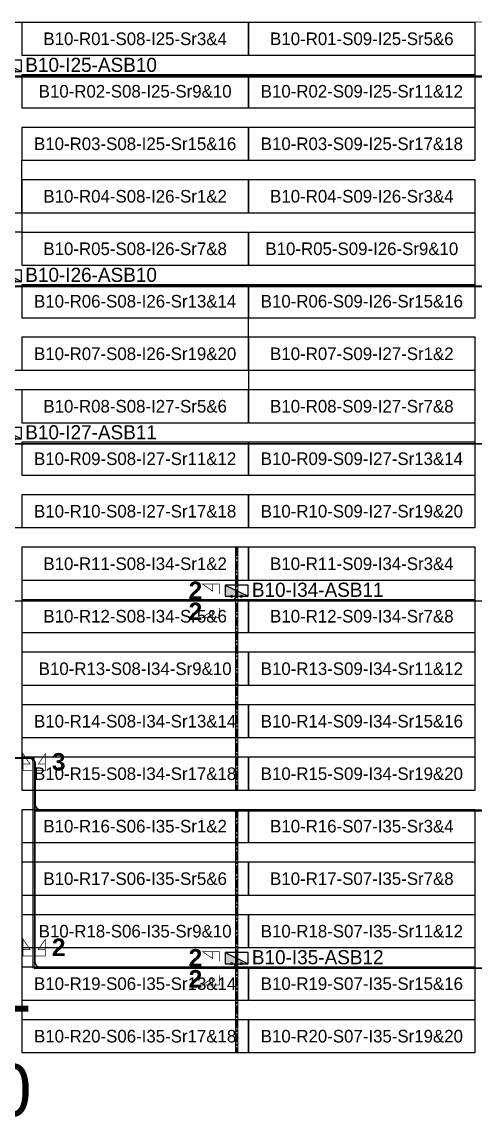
# Model space of a CAD drawing. Header units: metres. Extents: x 532643 to 533032, y 2674932 to 2675252.
# Drawn here: x 532870.2 to 532935, y 2675095.4 to 2675251.6 of the extents above; entities that cross this region are included whole.
import ezdxf
from ezdxf.enums import TextEntityAlignment as Align

# ---------------------------------------------------------------- set-up
doc = ezdxf.new("R2010")
doc.units = ezdxf.units.M
doc.header["$MEASUREMENT"] = 0
doc.linetypes.add('CENTER', pattern=[2, 1.25, -0.25, 0.25, -0.25])
doc.layers.add('Boundary-12.5 MW Block', color=6, linetype='Continuous', lineweight=9)
doc.layers.add('PILE', color=1, linetype='Continuous', lineweight=15)
for name, color, linetype in [('DC Trench BL-10', 40, 'Continuous'), ('E-Inverter Grouping', 2, 'Continuous'), ('Inverter Block-10', 7, 'Continuous'), ('LT Cable(AG) INV to LT Panel BL-10', 2, 'Continuous'), ('Messenger Wire Block-10 (Master Path)', 30, 'Continuous'), ('Messenger Wire Block-10 (MW Path)', 191, 'Continuous'), ('MMS Block Numbering', 7, 'Continuous'), ('MMS Table Block-10', 8, 'Continuous'), ('Plan Line - DC BL-10', 40, 'Continuous'), ('Section Marking BL-10', 2, 'Continuous')]:
    doc.layers.add(name, color=color, linetype=linetype)
doc.styles.add('Adani Regular', font='Adani Regular.ttf')
doc.styles.add('BoldTextStyle', font='arialbd.ttf')
doc.styles.get("Standard").update_dxf_attribs({"font": 'Adani Regular.ttf'})

# ---------------------------------------------------------------- blocks, each defined once
blk = doc.blocks.new('MMS Table (32.292 x 4.788)')
at = {"color": 0}
blk.add_lwpolyline([(0, -0.002), (0, 4.786), (32.292, 4.786), (32.292, -0.002)], close=True, dxfattribs=at)
at = {"color": 7}
blk.add_attdef('ID1', text='', height=1.8, dxfattribs=at).set_placement((16.146, 2.392), align=Align.MIDDLE_CENTER)
blk = doc.blocks.new('Inverter Block')
h = blk.add_hatch(color=0)
h.dxf.hatch_style = 1
h.paths.add_polyline_path([(-1.46, 2.27), (-1.46, 0.85), (1.46, 0.85)])
at = {"color": 0}
blk.add_lwpolyline([(1.46, 2.27), (-1.46, 2.27), (-1.46, 0.85), (1.46, 0.85)], close=True, dxfattribs=at)
blk.add_lwpolyline([(-1.46, 2.27), (1.46, 0.85)], dxfattribs=at)
at = {"layer": 'PILE'}
for centre in [(-0.61, 0.85), (0.61, 0.85)]:
    blk.add_circle(centre, 0.156, dxfattribs=at)
at = {"color": 7}
blk.add_attdef('ID', (-1.46, 3.01), '', height=1.8, dxfattribs=at)

msp = doc.modelspace()

# ---------------------------------------------------------------- linework, layer by layer
at = {"layer": 'Boundary-12.5 MW Block', "const_width": 0.05}
msp.add_lwpolyline([(532643.48, 2675251.58), (533032.08, 2675251.58), (533032.08, 2674931.79), (532643.48, 2674931.79)], close=True, dxfattribs=at)
at = {"layer": 'DC Trench BL-10', "color": 40, "const_width": 0.15}
for points in [[(532901.03, 2675176.57), (532900.73, 2675176.57), (532900.73, 2675141.79), (532901.03, 2675141.79)], [(532901.03, 2675139.07), (532900.73, 2675139.07), (532900.73, 2675104.29), (532901.03, 2675104.29)]]:
    msp.add_lwpolyline(points, close=True, dxfattribs=at)
at = {"layer": 'E-Inverter Grouping', "color": 3}
for points in [[(532934.91, 2675251.58), (532934.91, 2675231.79), (532870.12, 2675231.79), (532870.12, 2675224.29), (532837.83, 2675224.29), (532837.83, 2675251.58)], [(532934.91, 2675229.08), (532934.91, 2675209.29), (532902.52, 2675209.29), (532902.52, 2675201.79), (532837.83, 2675201.79), (532837.83, 2675221.58), (532870.22, 2675221.58), (532870.22, 2675229.08)], [(532934.91, 2675179.29), (532837.83, 2675179.29), (532837.83, 2675199.08), (532902.62, 2675199.08), (532902.62, 2675206.58), (532934.91, 2675206.58)], [(532934.91, 2675141.79), (532870.22, 2675141.79), (532870.22, 2675176.58), (532934.91, 2675176.58)], [(532934.91, 2675104.29), (532870.22, 2675104.29), (532870.22, 2675139.08), (532934.91, 2675139.08)]]:
    msp.add_lwpolyline(points, close=True, dxfattribs=at)
at = {"layer": 'LT Cable(AG) INV to LT Panel BL-10', "color": 5}
for points in [[(532833.52, 2675127.45), (532830.06, 2675127.45, -0.414214), (532829.16, 2675128.35), (532829.16, 2675131.4, 0.214019), (532828.86, 2675132.07), (532822.14, 2675138.05, -0.214019), (532821.84, 2675138.72), (532821.84, 2675140.35, -0.0289), (532821.85, 2675140.46), (532821.9, 2675140.94, 0.0289), (532821.91, 2675141.04), (532821.91, 2675242.83, -0.414214), (532822.81, 2675243.73), (532964.76, 2675243.73, 0.414214), (532965.66, 2675244.63), (532965.66, 2675245.23)], [(532833.52, 2675127.4), (532830.01, 2675127.4, -0.414214), (532829.11, 2675128.3), (532829.11, 2675131.38, 0.214019), (532828.81, 2675132.05), (532822.09, 2675138.03, -0.214019), (532821.79, 2675138.7), (532821.79, 2675140.36, -0.0289), (532821.8, 2675140.46), (532821.85, 2675140.94, 0.0289), (532821.86, 2675141.04), (532821.86, 2675212.88, -0.414214), (532822.76, 2675213.78), (532964.76, 2675213.78, 0.414214), (532965.66, 2675214.68), (532965.66, 2675215.23)], [(532831.58, 2675127.35), (532829.96, 2675127.35, -0.414214), (532829.06, 2675128.25), (532829.06, 2675131.36, 0.214019), (532828.76, 2675132.03), (532822.04, 2675138.01, -0.214019), (532821.74, 2675138.68), (532821.74, 2675140.36, -0.0289), (532821.75, 2675140.46), (532821.8, 2675140.94, 0.0289), (532821.81, 2675141.05), (532821.81, 2675190.43, -0.414214), (532822.71, 2675191.33), (532964.76, 2675191.33, 0.414214), (532965.66, 2675192.23), (532965.66, 2675192.73)], [(532831.58, 2675127.28), (532829.88, 2675127.28, -0.414214), (532828.98, 2675128.18), (532828.98, 2675131.32, 0.214019), (532828.68, 2675131.99), (532821.97, 2675137.97, -0.214019), (532821.67, 2675138.64), (532821.67, 2675140.36, -0.0289), (532821.67, 2675140.47), (532821.73, 2675140.95, 0.0289), (532821.74, 2675141.05), (532821.74, 2675168, -0.414214), (532822.64, 2675168.9), (532899.98, 2675168.9, 0.414214), (532900.88, 2675169.8), (532900.88, 2675170.23)], [(532831.58, 2675127.3), (532829.91, 2675127.3, -0.414214), (532829.01, 2675128.2), (532829.01, 2675131.33, 0.214019), (532828.71, 2675132), (532821.99, 2675137.98, -0.214019), (532821.69, 2675138.65), (532821.69, 2675140.36, -0.0289), (532821.7, 2675140.47), (532821.75, 2675140.95, 0.0289), (532821.76, 2675141.05), (532821.76, 2675167.98, -0.414214), (532822.66, 2675168.88), (532964.76, 2675168.88, 0.414214), (532965.66, 2675169.78), (532965.66, 2675170.23)], [(532829.51, 2675127.22, -0.325999), (532828.88, 2675128.08), (532828.88, 2675131.28, 0.214019), (532828.58, 2675131.95), (532821.87, 2675137.93, -0.214019), (532821.57, 2675138.6), (532821.57, 2675140.37, -0.0289), (532821.57, 2675140.47), (532821.63, 2675140.95, 0.0289), (532821.64, 2675141.06), (532821.64, 2675145.6, -0.414214), (532822.54, 2675146.5), (532871.17, 2675146.5, -0.414214), (532872.07, 2675145.6), (532872.07, 2675139.9, 0.414214), (532872.97, 2675139), (532964.76, 2675139, 0.414214), (532965.66, 2675139.9), (532965.66, 2675140.23)], [(532829.51, 2675127.25, -0.317911), (532828.91, 2675128.1), (532828.91, 2675131.29, 0.214019), (532828.61, 2675131.96), (532821.89, 2675137.94, -0.214019), (532821.59, 2675138.61), (532821.59, 2675140.37, -0.0289), (532821.6, 2675140.47), (532821.65, 2675140.95, 0.0289), (532821.66, 2675141.06), (532821.66, 2675145.58, -0.414214), (532822.56, 2675146.48), (532871.14, 2675146.48, -0.414214), (532872.04, 2675145.58), (532872.04, 2675117.38, 0.414214), (532872.94, 2675116.48), (532899.98, 2675116.48, 0.414214), (532900.88, 2675117.38), (532900.88, 2675117.73)], [(532829.51, 2675127.29, -0.309777), (532828.93, 2675128.13), (532828.93, 2675131.3, 0.214019), (532828.63, 2675131.97), (532821.92, 2675137.95, -0.214019), (532821.62, 2675138.62), (532821.62, 2675140.37, -0.0289), (532821.62, 2675140.47), (532821.68, 2675140.95, 0.0289), (532821.69, 2675141.05), (532821.69, 2675145.55, -0.414214), (532822.59, 2675146.45), (532871.12, 2675146.45, -0.414214), (532872.02, 2675145.55), (532872.02, 2675117.35, 0.414214), (532872.92, 2675116.45), (532964.76, 2675116.45, 0.414214), (532965.66, 2675117.35), (532965.66, 2675117.73)]]:
    msp.add_lwpolyline(points, format="xyb", dxfattribs=at)
at = {"layer": 'Messenger Wire Block-10 (Master Path)'}
for points in [[(532821.76, 2675243.88), (532967.3, 2675243.88)], [(532821.76, 2675213.88), (532967.3, 2675213.88)], [(532821.76, 2675191.38), (532967.3, 2675191.38)], [(532821.76, 2675168.88), (532967.3, 2675168.88)], [(532821.76, 2675146.38), (532871.94, 2675146.38)], [(532871.94, 2675116.38), (532871.94, 2675146.38)], [(532871.94, 2675138.88), (532967.3, 2675138.88)], [(532871.94, 2675116.38), (532967.3, 2675116.38)]]:
    msp.add_lwpolyline(points, dxfattribs=at)
at = {"layer": 'Messenger Wire Block-10 (MW Path)', "const_width": 0.1}
for points in [[(532821.76, 2675243.88), (532967.3, 2675243.88)], [(532821.76, 2675213.88), (532967.3, 2675213.88)], [(532821.76, 2675191.38), (532967.3, 2675191.38)], [(532821.76, 2675168.88), (532967.3, 2675168.88)], [(532821.76, 2675146.38), (532871.94, 2675146.38)], [(532871.69, 2675116.38), (532871.69, 2675146.38)], [(532871.94, 2675138.88), (532967.3, 2675138.88)], [(532871.94, 2675116.38), (532967.3, 2675116.38)]]:
    msp.add_lwpolyline(points, dxfattribs=at)
at = {"layer": 'Plan Line - DC BL-10', "color": 6, "linetype": 'CENTER'}
for points in [[(532900.88, 2675176.57), (532900.88, 2675141.79)], [(532900.88, 2675139.07), (532900.88, 2675104.29)]]:
    msp.add_lwpolyline(points, dxfattribs=at)
at = {"layer": 'Section Marking BL-10', "color": 94, "lineweight": 35, "true_color": 0x00a500, "const_width": 0.1}
for points in [[(532898.38, 2675169.88), (532898.38, 2675171.27), (532895.98, 2675171.27), (532897.46, 2675170.26), (532897.46, 2675171.27)], [(532898.38, 2675167.88), (532898.38, 2675166.49), (532895.98, 2675166.49), (532897.46, 2675167.5), (532897.46, 2675166.49)], [(532871.74, 2675144.63), (532870.35, 2675144.63), (532870.35, 2675147.03), (532871.36, 2675145.55), (532870.35, 2675145.55)], [(532872.14, 2675144.63), (532873.53, 2675144.63), (532873.53, 2675147.03), (532872.52, 2675145.55), (532873.53, 2675145.55)], [(532871.74, 2675118.13), (532870.35, 2675118.13), (532870.35, 2675120.53), (532871.36, 2675119.05), (532870.35, 2675119.05)], [(532872.14, 2675118.13), (532873.53, 2675118.13), (532873.53, 2675120.53), (532872.52, 2675119.05), (532873.53, 2675119.05)], [(532898.38, 2675117.38), (532898.38, 2675118.77), (532895.98, 2675118.77), (532897.46, 2675117.76), (532897.46, 2675118.77)], [(532898.38, 2675115.38), (532898.38, 2675113.99), (532895.98, 2675113.99), (532897.46, 2675115), (532897.46, 2675113.99)]]:
    msp.add_lwpolyline(points, dxfattribs=at)

# ---------------------------------------------------------------- block references
at = {"layer": 'Inverter Block-10'}
ref = msp.add_blockref('Inverter Block', (532868.47, 2675243.57), dxfattribs=dict(at, xscale=1.124999999976148, yscale=1.124999999976148, zscale=1.124999999976148))
ref.add_attrib('ID', 'B10-I25-ASB10', (532870.66, 2675244.45), dxfattribs={"layer": '0', "color": 7, "height": 2.025})
ref = msp.add_blockref('Inverter Block', (532868.47, 2675213.57), dxfattribs=dict(at, xscale=1.124999999976148, yscale=1.124999999976148, zscale=1.124999999976148))
ref.add_attrib('ID', 'B10-I26-ASB10', (532870.66, 2675214.45), dxfattribs={"layer": '0', "color": 7, "height": 2.025})
ref = msp.add_blockref('Inverter Block', (532868.47, 2675191.07), dxfattribs=dict(at, xscale=1.124999999976148, yscale=1.124999999976148, zscale=1.124999999976148))
ref.add_attrib('ID', 'B10-I27-ASB11', (532870.66, 2675191.95), dxfattribs={"layer": '0', "color": 7, "height": 2.025})
ref = msp.add_blockref('Inverter Block', (532900.86, 2675168.57), dxfattribs=dict(at, xscale=1.124999999976148, yscale=1.124999999976148, zscale=1.124999999976148))
ref.add_attrib('ID', 'B10-I34-ASB11', (532903.05, 2675169.45), dxfattribs={"layer": '0', "color": 7, "height": 2.025})
ref = msp.add_blockref('Inverter Block', (532900.86, 2675116.07), dxfattribs=dict(at, xscale=1.124999999976148, yscale=1.124999999976148, zscale=1.124999999976148))
ref.add_attrib('ID', 'B10-I35-ASB12', (532903.05, 2675116.95), dxfattribs={"layer": '0', "color": 7, "height": 2.025})
at = {"layer": 'MMS Table Block-10'}
for p, values in [((532870.22, 2675246.79), {'ID1': 'B10-R01-S08-I25-Sr3&4'}), ((532902.62, 2675246.79), {'ID1': 'B10-R01-S09-I25-Sr5&6'}), ((532870.22, 2675239.29), {'ID1': 'B10-R02-S08-I25-Sr9&10'}), ((532902.62, 2675239.29), {'ID1': 'B10-R02-S09-I25-Sr11&12'}), ((532870.22, 2675231.79), {'ID1': 'B10-R03-S08-I25-Sr15&16'}), ((532902.62, 2675231.79), {'ID1': 'B10-R03-S09-I25-Sr17&18'}), ((532870.22, 2675224.29), {'ID1': 'B10-R04-S08-I26-Sr1&2'}), ((532902.62, 2675224.29), {'ID1': 'B10-R04-S09-I26-Sr3&4'}), ((532870.22, 2675216.79), {'ID1': 'B10-R05-S08-I26-Sr7&8'}), ((532902.62, 2675216.79), {'ID1': 'B10-R05-S09-I26-Sr9&10'}), ((532870.22, 2675209.29), {'ID1': 'B10-R06-S08-I26-Sr13&14'}), ((532902.62, 2675209.29), {'ID1': 'B10-R06-S09-I26-Sr15&16'}), ((532870.22, 2675201.79), {'ID1': 'B10-R07-S08-I26-Sr19&20'}), ((532902.62, 2675201.79), {'ID1': 'B10-R07-S09-I27-Sr1&2'}), ((532870.22, 2675194.29), {'ID1': 'B10-R08-S08-I27-Sr5&6'}), ((532902.62, 2675194.29), {'ID1': 'B10-R08-S09-I27-Sr7&8'}), ((532870.22, 2675186.79), {'ID1': 'B10-R09-S08-I27-Sr11&12'}), ((532902.62, 2675186.79), {'ID1': 'B10-R09-S09-I27-Sr13&14'}), ((532870.22, 2675179.29), {'ID1': 'B10-R10-S08-I27-Sr17&18'}), ((532902.62, 2675179.29), {'ID1': 'B10-R10-S09-I27-Sr19&20'}), ((532870.22, 2675171.79), {'ID1': 'B10-R11-S08-I34-Sr1&2'}), ((532902.62, 2675171.79), {'ID1': 'B10-R11-S09-I34-Sr3&4'}), ((532870.22, 2675164.29), {'ID1': 'B10-R12-S08-I34-Sr5&6'}), ((532902.62, 2675164.29), {'ID1': 'B10-R12-S09-I34-Sr7&8'}), ((532870.22, 2675156.79), {'ID1': 'B10-R13-S08-I34-Sr9&10'}), ((532902.62, 2675156.79), {'ID1': 'B10-R13-S09-I34-Sr11&12'}), ((532870.22, 2675149.29), {'ID1': 'B10-R14-S08-I34-Sr13&14'}), ((532902.62, 2675149.29), {'ID1': 'B10-R14-S09-I34-Sr15&16'}), ((532870.22, 2675141.79), {'ID1': 'B10-R15-S08-I34-Sr17&18'}), ((532902.62, 2675141.79), {'ID1': 'B10-R15-S09-I34-Sr19&20'}), ((532870.22, 2675134.29), {'ID1': 'B10-R16-S06-I35-Sr1&2'}), ((532902.62, 2675134.29), {'ID1': 'B10-R16-S07-I35-Sr3&4'}), ((532870.22, 2675126.79), {'ID1': 'B10-R17-S06-I35-Sr5&6'}), ((532902.62, 2675126.79), {'ID1': 'B10-R17-S07-I35-Sr7&8'}), ((532870.22, 2675119.29), {'ID1': 'B10-R18-S06-I35-Sr9&10'}), ((532902.62, 2675119.29), {'ID1': 'B10-R18-S07-I35-Sr11&12'}), ((532870.22, 2675111.79), {'ID1': 'B10-R19-S06-I35-Sr13&14'}), ((532902.62, 2675111.79), {'ID1': 'B10-R19-S07-I35-Sr15&16'}), ((532870.22, 2675104.29), {'ID1': 'B10-R20-S06-I35-Sr17&18'}), ((532902.62, 2675104.29), {'ID1': 'B10-R20-S07-I35-Sr19&20'})]:
    msp.add_blockref('MMS Table (32.292 x 4.788)', p, dxfattribs=at).add_auto_attribs(values)

# ---------------------------------------------------------------- texts
at = {"layer": 'MMS Block Numbering', "insert": (532858.17, 2675105.17), "char_height": 7.5, "attachment_point": 5, "style": 'Adani Regular'}
msp.add_mtext_dynamic_manual_height_columns('A16b-\\PBL-10', width=41.5354, gutter_width=1, heights=[0], dxfattribs=at)
at = {"layer": 'Section Marking BL-10', "color": 94, "true_color": 0x00a500, "style": 'BoldTextStyle'}
for s, p in [('2', (532894.98, 2675170.38)), ('2', (532894.98, 2675167.38)), ('3', (532875.44, 2675145.88)), ('2', (532875.44, 2675119.38)), ('2', (532894.98, 2675117.88)), ('2', (532894.98, 2675114.88))]:
    msp.add_text(s, height=2.5, dxfattribs=at).set_placement(p, align=Align.MIDDLE_CENTER)

doc.saveas('drawing.dxf')
